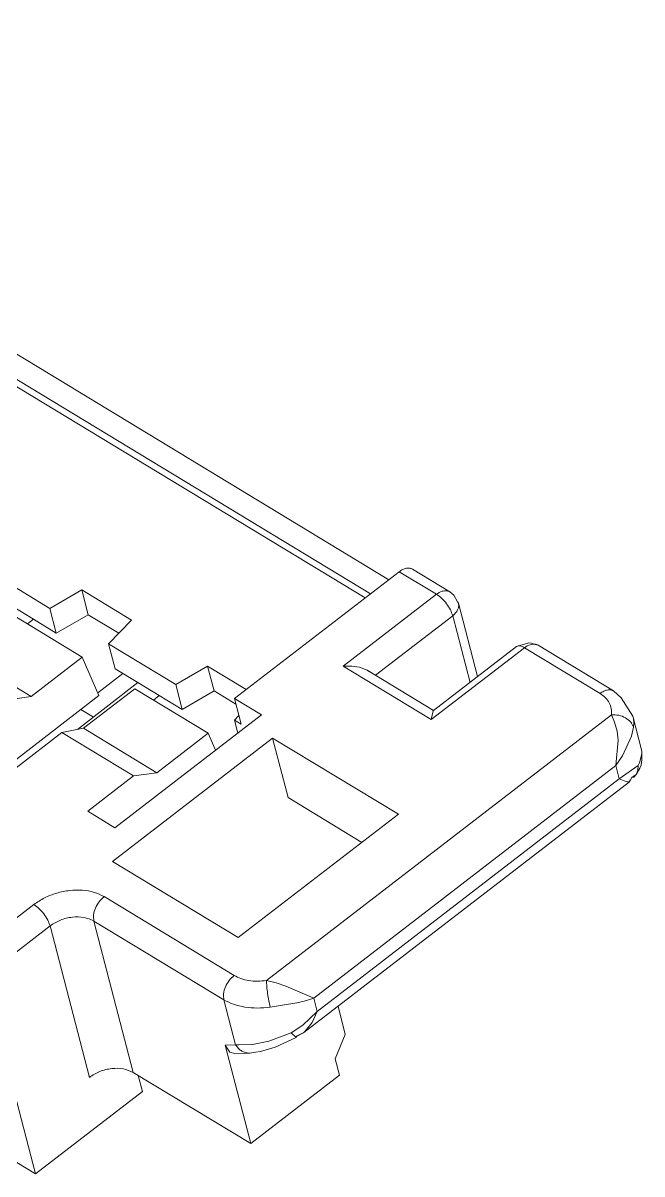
# Model space of a CAD drawing. Header units: inches. Extents: x 62 to 359, y 535 to 745.
# Drawn here: x 266.75 to 271.65, y 686.68 to 695.78 of the extents above; entities that cross this region are included whole.
import ezdxf

# ---------------------------------------------------------------- set-up
doc = ezdxf.new("R2010")
doc.units = ezdxf.units.IN
doc.header["$MEASUREMENT"] = 0
doc.layers.get('0').update_dxf_attribs({"lineweight": 5})

msp = doc.modelspace()

# ---------------------------------------------------------------- linework, layer by layer
at = {"color": 7, "linetype": 'Continuous'}
for p, q in [((262.3795, 695.7837), (269.6464, 691.3794)), ((269.4597, 691.2355), (262.0979, 695.6974)), ((269.5016, 691.2678), (262.2347, 695.6722)), ((266.9656, 691.1527), (266.4346, 691.4745)), ((269.7289, 691.4429), (268.4259, 690.4389)), ((269.8349, 691.4623), (270.1303, 691.2833)), ((266.9656, 691.1527), (267.2178, 691.2987)), ((267.2178, 691.2987), (267.2687, 691.1027)), ((267.6122, 691.0597), (267.2178, 691.2987)), ((270.1601, 691.2561), (270.1303, 691.2833)), ((270.1912, 691.2051), (270.1601, 691.2561)), ((266.8358, 691.0662), (266.6662, 691.169)), ((266.9656, 691.1527), (267.0164, 690.9567)), ((270.1977, 691.1927), (270.1912, 691.2051)), ((270.1977, 691.1927), (270.3482, 690.613)), ((267.2216, 690.7674), (266.6408, 691.1195)), ((266.7885, 691.03), (266.8358, 691.0662)), ((266.8358, 691.0662), (267.0164, 690.9567)), ((267.0164, 690.9567), (267.2687, 691.1027)), ((267.5116, 690.9555), (267.2687, 691.1027)), ((267.6122, 691.0597), (267.4301, 690.8711)), ((267.4301, 690.8711), (267.481, 690.6751)), ((267.961, 690.5493), (267.4301, 690.8711)), ((270.7541, 690.8804), (270.6578, 690.8515)), ((270.7761, 690.8779), (270.7541, 690.8804)), ((270.804, 690.867), (270.7761, 690.8779)), ((270.8271, 690.861), (270.804, 690.867)), ((270.8271, 690.861), (271.4244, 690.499)), ((266.2354, 690.8071), (266.8162, 690.4551)), ((270.6578, 690.8515), (270.0008, 690.3453)), ((266.8162, 690.4551), (267.2216, 690.7674)), ((267.2216, 690.7674), (267.354, 690.4631)), ((267.961, 690.5493), (268.2133, 690.6954)), ((268.2133, 690.6954), (268.2642, 690.4994)), ((268.5186, 690.5103), (268.2133, 690.6954)), ((269.2859, 690.695), (269.3544, 690.6967)), ((269.3544, 690.6967), (269.4143, 690.6877)), ((269.4143, 690.6877), (269.4767, 690.6629)), ((267.5413, 690.6386), (267.3448, 690.4842)), ((267.481, 690.6751), (267.6616, 690.5656)), ((269.4767, 690.6629), (269.4942, 690.6505)), ((269.4767, 690.6629), (270.0008, 690.3453)), ((267.6616, 690.5656), (267.1832, 690.1943)), ((267.6362, 690.5161), (267.2309, 690.2038)), ((268.2171, 690.1641), (267.6362, 690.5161)), ((267.8313, 690.4628), (267.6616, 690.5656)), ((267.961, 690.5493), (268.0119, 690.3533)), ((268.0119, 690.3533), (268.2642, 690.4994)), ((268.2642, 690.4994), (268.4374, 690.3944)), ((271.4854, 690.4437), (271.4244, 690.499)), ((266.6321, 690.4299), (266.8162, 690.4551)), ((266.6501, 689.9207), (267.354, 690.4631)), ((267.784, 690.4266), (267.8313, 690.4628)), ((268.0119, 690.3533), (267.8313, 690.4628)), ((268.4787, 690.2356), (268.4259, 690.4389)), ((268.6383, 690.3102), (268.4259, 690.4389)), ((271.5772, 690.3011), (271.4854, 690.4437)), ((269.9827, 690.2726), (269.9979, 690.343)), ((270.0008, 690.3453), (269.9979, 690.343)), ((267.48, 689.4177), (268.6383, 690.3102)), ((268.4608, 690.3043), (268.4256, 690.2678)), ((268.4519, 690.1665), (268.4256, 690.2678)), ((268.4787, 690.2356), (268.4256, 690.2678)), ((271.5772, 690.3011), (271.6491, 690.0242)), ((266.699, 689.8911), (267.0609, 690.17)), ((267.0609, 690.17), (267.2309, 690.2038)), ((267.0609, 690.17), (267.6275, 689.8266)), ((267.2309, 690.2038), (267.8117, 689.8517)), ((267.8117, 689.8517), (268.2171, 690.1641)), ((268.2171, 690.1641), (268.2752, 690.0304)), ((267.4598, 689.1509), (268.7267, 690.127)), ((268.8492, 689.6551), (268.7267, 690.127)), ((268.7267, 690.127), (269.7221, 689.5237)), ((271.6495, 689.9518), (271.6465, 689.9349)), ((271.6491, 690.0242), (271.649, 689.996)), ((271.649, 689.996), (271.6495, 689.9518)), ((271.6316, 689.8891), (271.6042, 689.839)), ((271.6418, 689.9127), (271.6316, 689.8891)), ((271.6465, 689.9349), (271.6418, 689.9127)), ((267.6275, 689.8266), (267.2656, 689.5477)), ((267.6275, 689.8266), (267.8117, 689.8517)), ((268.9745, 687.7966), (271.5503, 689.7813)), ((271.5689, 689.8155), (271.5503, 689.7813)), ((271.5503, 689.7813), (271.5534, 689.796)), ((271.6042, 689.839), (271.5689, 689.8155)), ((271.5825, 689.8134), (271.6042, 689.839)), ((269.4333, 689.3011), (268.8492, 689.6551)), ((267.2656, 689.5477), (267.48, 689.4177)), ((269.7221, 689.5237), (268.4553, 688.5476)), ((268.4553, 688.5476), (267.4598, 689.1509)), ((266.851, 686.6779), (266.4457, 688.2388)), ((269.2448, 688.0048), (269.3025, 687.7826)), ((268.9177, 687.7647), (268.9134, 687.7572)), ((268.916, 687.7638), (268.9177, 687.7647)), ((268.9177, 687.7647), (268.9668, 687.7921)), ((268.921, 687.7706), (268.9177, 687.7647)), ((268.9745, 687.7966), (268.921, 687.7706)), ((268.9668, 687.7921), (268.9708, 687.7943)), ((269.2222, 687.59), (269.3025, 687.7826)), ((268.3879, 687.6417), (268.3516, 687.6974)), ((268.3516, 687.6974), (268.5539, 686.9183)), ((268.6315, 687.6463), (268.7464, 687.6805)), ((268.7464, 687.6805), (268.9134, 687.7572)), ((268.9134, 687.7572), (268.916, 687.7638)), ((268.4299, 687.6301), (268.3879, 687.6417)), ((268.4299, 687.6301), (268.548, 687.6337)), ((268.548, 687.6337), (268.5916, 687.641)), ((268.5916, 687.641), (268.6315, 687.6463)), ((269.2561, 687.4593), (269.2222, 687.59)), ((267.6248, 687.4814), (268.5539, 686.9183)), ((267.6651, 687.457), (267.6979, 687.3305)), ((268.5539, 686.9183), (269.2561, 687.4593)), ((265.7639, 687.3368), (266.851, 686.6779)), ((266.851, 686.6779), (267.6979, 687.3305))]:
    msp.add_line(p, q, dxfattribs=at)
at = {"color": 124, "linetype": 'Continuous'}
for p, q in [((270.0242, 691.2639), (269.7289, 691.4429)), ((269.2859, 690.695), (270.0242, 691.2639)), ((270.1521, 691.0947), (269.5411, 690.6239)), ((270.289, 690.5673), (270.1521, 691.0947)), ((270.7211, 690.8416), (269.9827, 690.2726)), ((271.3184, 690.4796), (270.7211, 690.8416)), ((269.9827, 690.2726), (269.2859, 690.695)), ((267.211, 690.3529), (267.3101, 690.2928)), ((268.679, 688.2084), (271.4072, 690.3105)), ((271.4072, 690.3105), (271.4328, 690.2534)), ((271.4328, 690.2534), (271.4524, 690.182)), ((271.4524, 690.182), (271.4608, 690.1098)), ((271.4957, 689.9856), (271.5665, 690.1417)), ((271.5665, 690.1417), (271.5821, 690.2128)), ((271.4608, 690.1098), (271.4421, 689.909)), ((271.4421, 689.909), (271.4957, 689.9856)), ((271.6477, 690.002), (271.6287, 689.9307)), ((271.6491, 690.0242), (271.6477, 690.002)), ((271.4421, 689.909), (269.0532, 688.0683)), ((271.4696, 689.8029), (271.4421, 689.909)), ((271.6192, 689.909), (271.4696, 689.8029)), ((271.6081, 689.8478), (271.6176, 689.8727)), ((271.6176, 689.8727), (271.6192, 689.909)), ((271.6287, 689.9307), (271.6192, 689.909)), ((269.0807, 687.9622), (271.4696, 689.8029)), ((271.4696, 689.8029), (271.5083, 689.7876)), ((271.5083, 689.7876), (271.5355, 689.7801)), ((271.5355, 689.7801), (271.5503, 689.7813)), ((271.6042, 689.839), (271.6053, 689.8404)), ((271.6053, 689.8404), (271.6081, 689.8478)), ((267.3941, 688.8719), (268.4227, 688.2484)), ((266.3178, 688.408), (266.8391, 688.8096)), ((268.3424, 688.0558), (267.3138, 688.6793)), ((267.6248, 687.4814), (267.3138, 688.6793)), ((266.9669, 688.6404), (266.4457, 688.2388)), ((266.9669, 688.6404), (267.2779, 687.4425)), ((268.755, 688.19), (268.679, 688.2084)), ((268.8327, 688.1634), (268.755, 688.19)), ((269.0532, 688.0683), (268.8327, 688.1634)), ((268.4348, 687.7), (268.3424, 688.0558)), ((268.9194, 688.032), (268.9766, 688.0446)), ((268.9766, 688.0446), (269.0532, 688.0683)), ((269.0532, 688.0683), (269.0807, 687.9622)), ((268.7086, 687.9986), (268.9194, 688.032)), ((269.0807, 687.9622), (268.9676, 687.8543)), ((269.0404, 687.8755), (269.0807, 687.9622)), ((268.9847, 687.8079), (269.0404, 687.8755)), ((268.8752, 687.7946), (268.6978, 687.729)), ((268.9676, 687.8543), (268.8752, 687.7946)), ((268.8752, 687.7946), (268.9134, 687.7572)), ((268.9745, 687.7966), (268.9847, 687.8079)), ((268.3516, 687.6974), (268.4348, 687.7)), ((268.46, 687.6987), (268.4348, 687.7)), ((268.5691, 687.702), (268.46, 687.6987)), ((268.6978, 687.729), (268.5691, 687.702))]:
    msp.add_line(p, q, dxfattribs=at)
at = {"color": 7, "linetype": 'Continuous'}
for points in [[(269.8349, 691.4623), (269.812, 691.4705), (269.7855, 691.4699), (269.7572, 691.4605), (269.7289, 691.4429)], [(270.1303, 691.2833), (270.1202, 691.2882), (270.1093, 691.2912)], [(270.1986, 691.1885), (270.1982, 691.1906), (270.1977, 691.1927)], [(270.8271, 690.861), (270.8171, 690.8658), (270.8061, 690.8689)], [(268.5338, 687.6341), (268.5409, 687.6337), (268.548, 687.6337)], [(267.6248, 687.4814), (267.5475, 687.5092), (267.4545, 687.5116), (267.3598, 687.4882), (267.2779, 687.4425)]]:
    msp.add_spline(points, degree=3, dxfattribs=at)
at = {"color": 124, "linetype": 'Continuous'}
for points in [[(270.1093, 691.2912), (270.0679, 691.2877), (270.0242, 691.2639)], [(270.1521, 691.0947), (270.1337, 691.141), (270.1029, 691.1894), (270.0645, 691.2325), (270.0242, 691.2639)], [(270.1521, 691.0947), (270.1749, 691.1162), (270.1908, 691.1399), (270.1989, 691.1645), (270.1986, 691.1885)], [(270.8061, 690.8689), (270.7648, 690.8653), (270.7211, 690.8416)], [(270.7211, 690.8416), (270.6842, 690.8565), (270.6578, 690.8515)], [(271.4244, 690.499), (271.4014, 690.5072), (271.375, 690.5066), (271.3467, 690.4972), (271.3184, 690.4796)], [(271.4072, 690.3105), (271.4065, 690.3596), (271.3909, 690.4055), (271.3611, 690.4461), (271.3184, 690.4796)], [(271.5821, 690.2128), (271.5601, 690.2536), (271.5191, 690.2865), (271.4654, 690.3065), (271.4072, 690.3105)], [(271.5821, 690.2128), (271.584, 690.2577), (271.5772, 690.3011)], [(267.3941, 688.8719), (267.3155, 688.9059), (267.2226, 688.9224), (267.1216, 688.9203), (267.0194, 688.8996), (266.923, 688.8619), (266.8391, 688.8096)], [(267.3941, 688.8719), (267.3547, 688.8315), (267.3256, 688.7808), (267.3112, 688.7273), (267.3138, 688.6793)], [(266.9669, 688.6404), (266.9485, 688.6867), (266.9177, 688.7351), (266.8793, 688.7782), (266.8391, 688.8096)], [(267.3138, 688.6793), (267.2365, 688.7071), (267.1434, 688.7095), (267.0488, 688.6861), (266.9669, 688.6404)], [(268.4227, 688.2484), (268.3833, 688.2081), (268.3542, 688.1573), (268.3399, 688.1039), (268.3424, 688.0558)], [(268.4227, 688.2484), (268.4765, 688.2234), (268.539, 688.208), (268.6075, 688.2029), (268.679, 688.2084)], [(268.679, 688.2084), (268.6817, 688.1615), (268.6882, 688.1052), (268.6977, 688.048), (268.7086, 687.9986)], [(268.3424, 688.0558), (268.4193, 688.0201), (268.5086, 687.9982), (268.6064, 687.9909), (268.7086, 687.9986)], [(268.4348, 687.7), (268.4541, 687.6743), (268.4778, 687.6542), (268.5048, 687.6406), (268.5338, 687.6341)]]:
    msp.add_spline(points, degree=3, dxfattribs=at)

doc.saveas('drawing.dxf')
